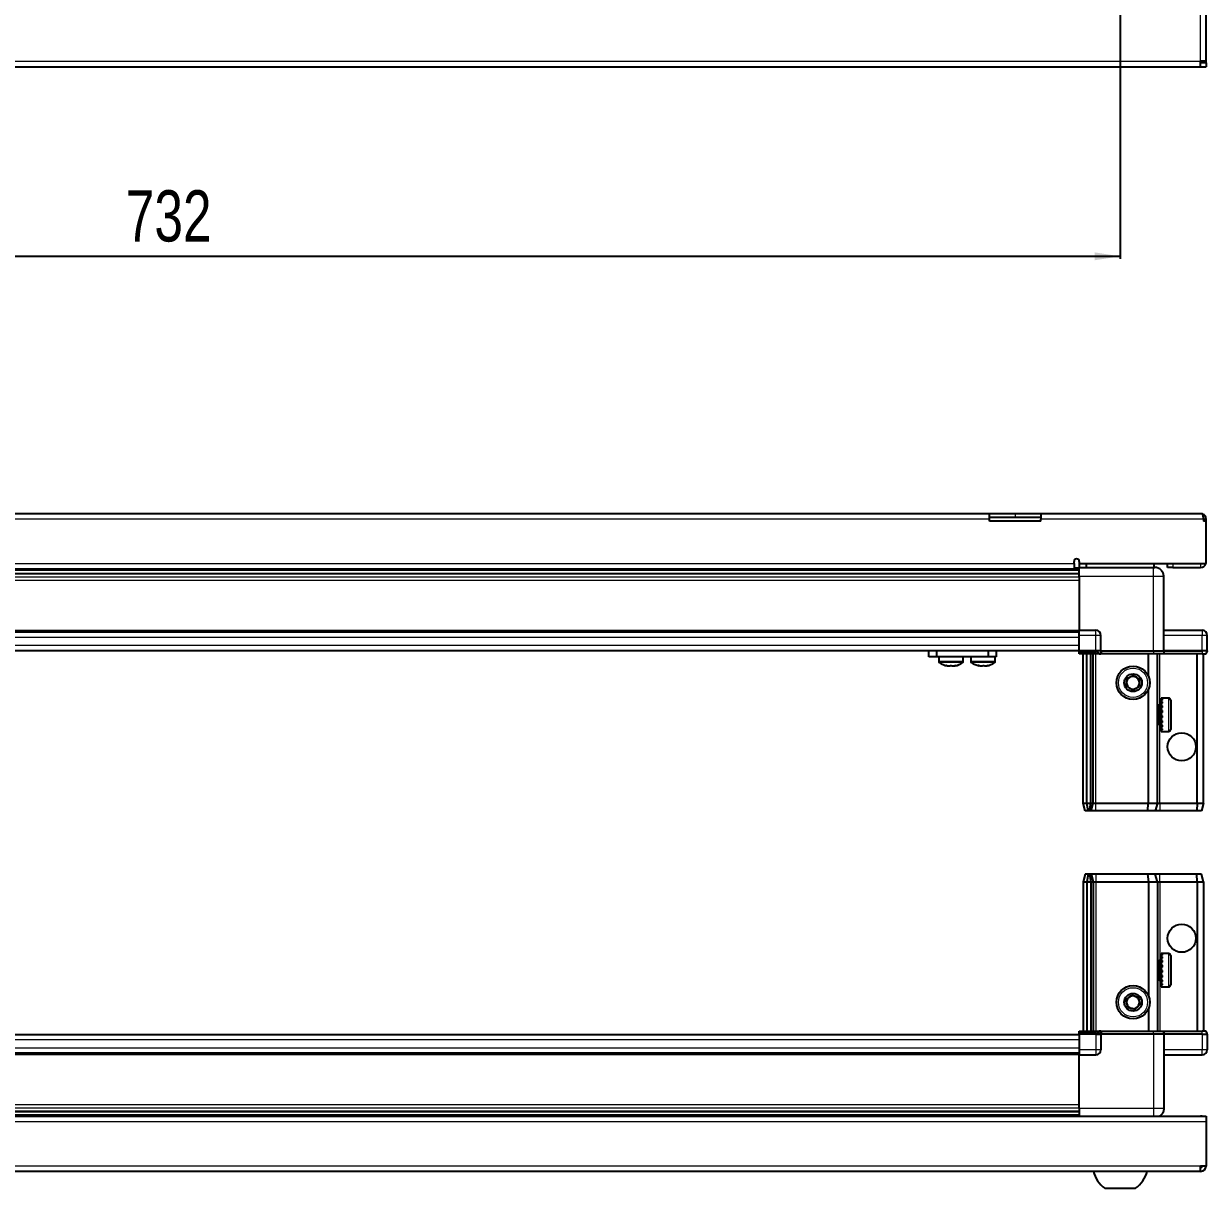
# Model space of a CAD drawing. Header units: millimetres. Extents: x 834 to 3118, y 640 to 2036.
# Drawn here: x 1295.8 to 1757.8, y 639.5 to 1094 of the extents above; entities that cross this region are included whole.
import ezdxf

# ---------------------------------------------------------------- set-up
doc = ezdxf.new("R2010")
doc.units = ezdxf.units.MM
doc.layers.add('FORMAT', color=7, linetype='Continuous')
doc.styles.add('SLDTEXTSTYLE0', font='TXT', dxfattribs={"width": 0.75})
doc.dimstyles.new('SLDDIMSTYLE0', dxfattribs={"dimtxt": 20, "dimasz": 10, "dimexe": 0, "dimexo": 0.0625, "dimgap": 5, "dimtad": 2, "dimdec": 1, "dimrnd": 1e-09, "dimzin": 12, "dimdsep": 46, "dimtxsty": 'SLDTEXTSTYLE0', "dimsah": 1, "dimcen": 0.09, "dimadec": 0, "dimazin": 3, "dimtfac": 1, "dimtofl": 0, "dimtmove": 0, "dimatfit": 3, "dimfxl": 0, "dimfrac": 2, "dimtolj": 1, "dimtzin": 12, "dimarcsym": 0})

# ---------------------------------------------------------------- blocks, each defined once
blk = doc.blocks.new('_D_2')
at = {"layer": 'FORMAT'}
for p, q in [((991.82, 1117.75), (991.82, 1002.26)), ((1723.82, 1117.75), (1723.82, 1002.26)), ((991.82, 1003.26), (1723.82, 1003.26))]:
    blk.add_line(p, q, dxfattribs=at)
for points in [[(991.82, 1003.26), (1001.82, 1001.72), (1001.82, 1004.8)], [(1723.82, 1003.26), (1713.82, 1004.8), (1713.82, 1001.72)]]:
    blk.add_solid(points, dxfattribs=at)
at = {"layer": 'FORMAT', "insert": (1335.66, 1029.04), "char_height": 20, "attachment_point": 1, "style": 'SLDTEXTSTYLE0'}
blk.add_mtext('732', dxfattribs=at)

msp = doc.modelspace()

# ---------------------------------------------------------------- linework, layer by layer
at = {"color": 8, "linetype": 'Continuous', "lineweight": 18}
for p, q in [((1755.22, 1079.36), (1755.22, 1874.16)), ((960.42, 1079.36), (1755.22, 1079.36)), ((1682.82, 902.84), (1682.82, 901.34)), ((1672.82, 900.74), (1042.82, 900.74)), ((1756.32, 900.74), (1692.82, 900.74)), ((1009.82, 883.44), (1705.82, 883.44)), ((1744.32, 883.34), (1744.32, 881.84)), ((1755.22, 883.34), (1755.22, 881.84)), ((1707.82, 880.6), (1007.82, 880.6)), ((1007.82, 878.15), (1707.82, 878.15)), ((1705.82, 881.84), (1707.82, 881.84)), ((1736.82, 878.34), (1707.82, 878.34)), ((1736.82, 849.34), (1736.82, 878.34)), ((1707.82, 876.74), (1007.82, 876.74)), ((1007.82, 857.34), (1707.82, 857.34)), ((1714.32, 855.34), (1707.82, 855.34)), ((1714.32, 855.34), (1714.32, 857.34)), ((1714.32, 849.34), (1714.32, 855.34)), ((1716.32, 855.34), (1714.32, 855.34)), ((1755.82, 855.34), (1740.82, 855.34)), ((1755.82, 857.34), (1755.82, 855.34)), ((1755.82, 849.34), (1755.82, 855.34)), ((1757.82, 855.34), (1755.82, 855.34)), ((1007.82, 854.69), (1707.82, 854.69)), ((1007.82, 851.49), (1707.82, 851.49)), ((1707.82, 849.34), (1707.82, 849)), ((1714.32, 849.34), (1714.32, 849)), ((1714.32, 789.84), (1714.32, 848.14)), ((1716.52, 849.34), (1716.52, 848.14)), ((1736.82, 849.34), (1736.82, 848.14)), ((1739.32, 828.34), (1739.32, 848.14)), ((1741.02, 849.34), (1741.02, 848.14)), ((1755.82, 849.34), (1755.82, 848.14)), ((1655.23, 845.08), (1653.02, 845.08)), ((1655.34, 844.71), (1653.22, 844.71)), ((1662.52, 845.08), (1655.23, 845.08)), ((1662.33, 844.71), (1655.34, 844.71)), ((1662.38, 844.71), (1662.33, 844.71)), ((1662.57, 845.08), (1662.52, 845.08)), ((1673.03, 845.08), (1665.52, 845.08)), ((1672.92, 844.71), (1665.72, 844.71)), ((1674.83, 844.71), (1672.92, 844.71)), ((1675.02, 845.08), (1673.03, 845.08)), ((1742.72, 830.84), (1742.72, 829.14)), ((1742.72, 829.14), (1742.72, 817.84)), ((1739.32, 789.84), (1739.32, 820.34)), ((1714.32, 786.84), (1714.32, 789.84)), ((1739.32, 789.84), (1739.32, 786.84)), ((1714.32, 762.14), (1714.32, 759.14)), ((1714.32, 759.14), (1714.32, 700.84)), ((1739.32, 759.14), (1739.32, 762.14)), ((1739.32, 759.14), (1739.32, 728.64)), ((1742.72, 731.14), (1742.72, 718.14)), ((1739.32, 720.64), (1739.32, 700.84)), ((1714.32, 699.64), (1714.32, 699.97)), ((1714.32, 699.64), (1714.32, 693.64)), ((1716.52, 700.84), (1716.52, 699.64)), ((1736.82, 699.64), (1736.82, 700.84)), ((1736.82, 699.64), (1736.82, 670.64)), ((1741.02, 700.84), (1741.02, 699.64)), ((1755.82, 699.64), (1755.82, 700.84)), ((1755.82, 699.64), (1755.82, 693.64)), ((1707.82, 697.49), (1007.82, 697.49)), ((1707.82, 694.29), (1007.82, 694.29)), ((1714.32, 693.64), (1707.82, 693.64)), ((1714.32, 693.64), (1714.32, 691.64)), ((1716.32, 693.64), (1714.32, 693.64)), ((1755.82, 693.64), (1740.82, 693.64)), ((1757.82, 693.64), (1755.82, 693.64)), ((1755.82, 691.64), (1755.82, 693.64)), ((1707.82, 691.64), (1007.82, 691.64)), ((1007.82, 672.23), (1707.82, 672.23)), ((1707.82, 670.82), (1007.82, 670.82)), ((1736.82, 670.64), (1707.82, 670.64)), ((1757.32, 665.54), (958.32, 665.54)), ((1007.82, 668.37), (1707.82, 668.37)), ((1755.22, 667.64), (1755.22, 667.74)), ((1755.22, 648.24), (960.42, 648.24))]:
    msp.add_line(p, q, dxfattribs=at)
at = {"color": 7, "linetype": 'Continuous', "lineweight": 25}
for p, q in [((1757.32, 1079.36), (1757.32, 1874.16)), ((960.42, 1077.26), (1755.22, 1077.26)), ((1755.22, 1077.26), (1755.22, 1079.36)), ((1757.32, 1079.36), (1755.22, 1079.36)), ((1757.32, 1078.76), (1755.22, 1078.76)), ((1755.22, 1077.26), (1757.32, 1077.26)), ((1757.32, 1078.76), (1757.32, 1079.36)), ((1757.32, 1078.76), (1757.32, 1077.26)), ((1042.82, 902.84), (1672.82, 902.84)), ((1672.82, 900.74), (1672.82, 902.84)), ((1672.82, 902.84), (1682.82, 902.84)), ((1682.82, 901.34), (1672.82, 901.34)), ((1682.82, 902.84), (1692.82, 902.84)), ((1692.82, 901.34), (1682.82, 901.34)), ((1692.82, 902.84), (1755.72, 902.84)), ((1692.82, 902.84), (1692.82, 900.74)), ((1672.82, 899.84), (1672.82, 900.74)), ((1692.82, 899.84), (1672.82, 899.84)), ((1692.82, 899.84), (1692.82, 900.74)), ((1756.32, 900.74), (1756.32, 899.84)), ((1756.32, 900.74), (1757.32, 900.74)), ((1757.32, 899.84), (1756.32, 899.84)), ((1757.32, 899.84), (1757.32, 900.74)), ((1757.32, 883.34), (1757.32, 899.84)), ((1705.82, 883.44), (1705.82, 884.19)), ((1705.82, 883.44), (1705.82, 881.34)), ((1707.82, 884.19), (1707.82, 883.34)), ((1707.82, 883.34), (1757.32, 883.34)), ((1707.82, 883.34), (1707.82, 881.84)), ((1710.57, 883.34), (1710.57, 881.84)), ((1737.07, 881.84), (1737.07, 883.34)), ((1742.32, 881.84), (1742.32, 883.34)), ((1707.82, 879.39), (1007.82, 879.39)), ((1707.82, 879.36), (1007.82, 879.36)), ((1009.82, 881.34), (1705.82, 881.34)), ((1033.95, 881.19), (1681.7, 881.19)), ((1676.32, 881.34), (1676.32, 881.19)), ((1676.44, 881.34), (1676.44, 881.19)), ((1676.62, 881.34), (1676.62, 881.19)), ((1677.13, 881.34), (1677.13, 881.19)), ((1677.52, 881.34), (1677.52, 881.19)), ((1678.37, 881.34), (1678.37, 881.19)), ((1678.94, 881.34), (1678.94, 881.19)), ((1680.05, 881.34), (1680.05, 881.19)), ((1680.74, 881.34), (1680.74, 881.19)), ((1681.7, 881.19), (1682.01, 881.19)), ((1682.01, 881.34), (1682.01, 881.19)), ((1682.01, 881.19), (1682.74, 881.19)), ((1682.01, 881.19), (1682.01, 881.19)), ((1682.27, 881.34), (1682.27, 881.19)), ((1682.74, 881.34), (1682.74, 881.19)), ((1682.74, 881.19), (1684.04, 881.19)), ((1683.95, 881.19), (1707.82, 881.19)), ((1684.04, 881.34), (1684.04, 881.19)), ((1684.13, 881.34), (1684.13, 881.19)), ((1684.75, 881.34), (1684.75, 881.19)), ((1685.95, 881.34), (1685.95, 881.19)), ((1686.58, 881.34), (1686.58, 881.19)), ((1687.56, 881.34), (1687.56, 881.19)), ((1688.03, 881.34), (1688.03, 881.19)), ((1688.7, 881.34), (1688.7, 881.19)), ((1688.98, 881.34), (1688.98, 881.19)), ((1689.27, 881.34), (1689.27, 881.19)), ((1689.32, 881.19), (1689.32, 881.34)), ((1689.32, 881.34), (1689.32, 881.19)), ((1707.82, 881.84), (1736.82, 881.84)), ((1707.82, 878.34), (1707.82, 857.34)), ((1740.82, 849.34), (1740.82, 878.34)), ((1744.32, 881.84), (1742.32, 881.84)), ((1744.32, 881.84), (1755.22, 881.84)), ((1007.82, 856.69), (1707.82, 856.69)), ((1707.82, 857.34), (1714.32, 857.34)), ((1707.82, 855.34), (1707.82, 857.34)), ((1707.82, 849.34), (1707.82, 855.34)), ((1716.32, 849.34), (1716.32, 855.34)), ((1740.82, 857.34), (1755.82, 857.34)), ((1757.82, 849.34), (1757.82, 855.34)), ((1007.82, 849.49), (1707.82, 849.49)), ((1649.17, 846.99), (1649.17, 849.49)), ((1652.17, 846.99), (1649.17, 846.99)), ((1652.17, 849.49), (1652.17, 846.99)), ((1672.37, 846.99), (1652.17, 846.99)), ((1653.02, 846.99), (1653.02, 845.08)), ((1662.52, 845.08), (1662.52, 846.99)), ((1662.57, 845.08), (1662.57, 846.99)), ((1665.52, 846.99), (1665.52, 845.08)), ((1672.37, 846.99), (1672.37, 849.49)), ((1675.37, 846.99), (1672.37, 846.99)), ((1675.02, 845.08), (1675.02, 846.99)), ((1675.37, 849.49), (1675.37, 846.99)), ((1707.82, 849.34), (1714.32, 849.34)), ((1707.82, 849.34), (1707.82, 849)), ((1707.82, 849.34), (1707.82, 849.34)), ((1714.32, 849.34), (1707.82, 849.34)), ((1707.82, 848.14), (1707.82, 849)), ((1707.82, 849), (1707.82, 849)), ((1707.82, 849), (1714.32, 849)), ((1715.65, 848.14), (1707.82, 848.14)), ((1709.32, 789.84), (1709.32, 848.14)), ((1710.82, 789.84), (1710.82, 848.14)), ((1712.32, 789.84), (1712.32, 848.14)), ((1713.32, 789.84), (1713.32, 848.14)), ((1716.32, 849.34), (1714.32, 849.34)), ((1715.65, 848.14), (1716.32, 848.14)), ((1716.32, 849.34), (1716.32, 848.14)), ((1716.32, 849.34), (1716.52, 849.34)), ((1716.52, 848.14), (1716.32, 848.14)), ((1716.52, 849.34), (1736.82, 849.34)), ((1736.82, 848.14), (1716.52, 848.14)), ((1734.82, 839.34), (1734.82, 848.14)), ((1736.82, 849.34), (1740.82, 849.34)), ((1740.82, 848.14), (1736.82, 848.14)), ((1738.32, 789.84), (1738.32, 848.14)), ((1740.82, 849.34), (1740.82, 848.14)), ((1740.82, 849.34), (1741.02, 849.34)), ((1741.02, 848.14), (1740.82, 848.14)), ((1741.02, 849.34), (1755.82, 849.34)), ((1755.82, 849.34), (1741.02, 849.34)), ((1755.82, 848.14), (1741.02, 848.14)), ((1753.82, 789.84), (1753.82, 848.14)), ((1757.82, 849.34), (1755.82, 849.34)), ((1755.82, 848.14), (1757.32, 848.14)), ((1756.32, 789.84), (1756.32, 848.14)), ((1757.32, 848.14), (1757.82, 849)), ((1757.82, 849.34), (1757.82, 849)), ((1734.82, 789.84), (1734.82, 834.34)), ((1738.36, 828.34), (1738.32, 828.34)), ((1738.84, 827.65), (1738.36, 828.34)), ((1738.36, 828.34), (1738.36, 827.29)), ((1738.36, 827.29), (1738.36, 820.34)), ((1739.32, 828.34), (1738.84, 827.65)), ((1738.84, 827.65), (1738.84, 826.78)), ((1739.32, 828.34), (1739.32, 827.29)), ((1739.32, 827.29), (1739.32, 820.34)), ((1739.82, 828.74), (1739.72, 828.74)), ((1739.72, 828.74), (1739.72, 819.94)), ((1742.72, 830.84), (1739.82, 830.84)), ((1739.82, 830.84), (1739.82, 830.83)), ((1740.32, 830.83), (1739.82, 830.83)), ((1739.82, 830.83), (1739.82, 830.75)), ((1739.82, 830.75), (1739.82, 830.4)), ((1740.32, 830.75), (1739.82, 830.75)), ((1740.32, 830.4), (1739.82, 830.4)), ((1739.82, 830.4), (1739.82, 830.1)), ((1739.82, 830.1), (1739.82, 829.38)), ((1740.32, 830.1), (1739.82, 830.1)), ((1740.32, 829.38), (1739.82, 829.38)), ((1739.82, 829.38), (1739.82, 828.89)), ((1739.82, 828.89), (1739.82, 827.87)), ((1740.32, 828.89), (1739.82, 828.89)), ((1740.32, 827.87), (1739.82, 827.87)), ((1739.82, 827.87), (1739.82, 827.23)), ((1739.82, 827.23), (1739.82, 826.01)), ((1740.32, 827.23), (1739.82, 827.23)), ((1740.32, 830.75), (1740.32, 830.83)), ((1740.32, 830.1), (1740.32, 830.4)), ((1740.32, 828.89), (1740.32, 829.38)), ((1740.32, 827.23), (1740.32, 827.87)), ((1743.52, 830.04), (1743.52, 828.55)), ((1743.52, 828.55), (1743.52, 818.64)), ((1738.84, 826.78), (1738.84, 821.03)), ((1740.32, 826.01), (1739.82, 826.01)), ((1739.82, 826.01), (1739.82, 825.47)), ((1740.32, 825.47), (1739.82, 825.47)), ((1739.82, 825.29), (1739.82, 823.99)), ((1740.32, 825.29), (1739.82, 825.29)), ((1740.32, 823.99), (1739.82, 823.99)), ((1740.32, 823.6), (1739.82, 823.6)), ((1739.82, 823.6), (1739.82, 823.25)), ((1740.32, 823.25), (1739.82, 823.25)), ((1739.82, 823.25), (1739.82, 822)), ((1740.32, 825.29), (1740.32, 826.01)), ((1740.32, 823.25), (1740.32, 823.99)), ((1738.32, 820.34), (1738.36, 820.34)), ((1738.36, 820.34), (1738.84, 821.03)), ((1738.84, 821.03), (1739.32, 820.34)), ((1739.72, 819.94), (1739.82, 819.94)), ((1740.32, 822), (1739.82, 822)), ((1739.82, 822), (1739.82, 821.33)), ((1739.82, 821.33), (1739.82, 820.24)), ((1740.32, 821.33), (1739.82, 821.33)), ((1740.32, 820.24), (1739.82, 820.24)), ((1739.82, 820.24), (1739.82, 819.69)), ((1739.82, 819.69), (1739.82, 818.88)), ((1740.32, 819.69), (1739.82, 819.69)), ((1740.32, 818.88), (1739.82, 818.88)), ((1739.82, 818.88), (1739.82, 818.51)), ((1739.82, 818.51), (1739.82, 818.06)), ((1740.32, 818.51), (1739.82, 818.51)), ((1740.32, 818.06), (1739.82, 818.06)), ((1739.82, 818.06), (1739.82, 817.91)), ((1739.82, 817.91), (1739.82, 817.84)), ((1740.32, 817.91), (1739.82, 817.91)), ((1739.82, 817.84), (1742.72, 817.84)), ((1740.32, 821.33), (1740.32, 822)), ((1740.32, 819.69), (1740.32, 820.24)), ((1740.32, 818.51), (1740.32, 818.88)), ((1740.32, 817.91), (1740.32, 818.06)), ((1710.13, 786.84), (1709.32, 789.84)), ((1709.32, 789.84), (1710.82, 789.84)), ((1711.28, 786.84), (1710.13, 786.84)), ((1711.28, 786.84), (1710.82, 789.84)), ((1710.82, 789.84), (1712.32, 789.84)), ((1711.78, 786.84), (1711.28, 786.84)), ((1711.78, 786.84), (1712.32, 789.84)), ((1712.52, 786.84), (1711.78, 786.84)), ((1712.32, 789.84), (1713.32, 789.84)), ((1712.52, 786.84), (1713.32, 789.84)), ((1714.32, 786.84), (1712.52, 786.84)), ((1713.32, 789.84), (1714.32, 789.84)), ((1714.32, 789.84), (1734.82, 789.84)), ((1734.49, 786.84), (1714.32, 786.84)), ((1734.49, 786.84), (1734.82, 789.84)), ((1737.52, 786.84), (1734.49, 786.84)), ((1734.82, 789.84), (1738.32, 789.84)), ((1738.32, 789.84), (1737.52, 786.84)), ((1739.32, 786.84), (1737.52, 786.84)), ((1738.32, 789.84), (1739.32, 789.84)), ((1739.32, 789.84), (1753.82, 789.84)), ((1753.67, 786.84), (1739.32, 786.84)), ((1753.82, 789.84), (1753.67, 786.84)), ((1755.52, 786.84), (1753.67, 786.84)), ((1753.82, 789.84), (1756.32, 789.84)), ((1756.32, 789.84), (1755.52, 786.84)), ((1710.13, 762.14), (1709.32, 759.14)), ((1709.32, 759.14), (1710.82, 759.14)), ((1709.32, 759.14), (1709.32, 700.84)), ((1711.28, 762.14), (1710.13, 762.14)), ((1711.28, 762.14), (1710.82, 759.14)), ((1710.82, 759.14), (1712.32, 759.14)), ((1710.82, 759.14), (1710.82, 700.84)), ((1711.78, 762.14), (1711.28, 762.14)), ((1711.78, 762.14), (1712.32, 759.14)), ((1712.52, 762.14), (1711.78, 762.14)), ((1712.32, 759.14), (1713.32, 759.14)), ((1712.32, 759.14), (1712.32, 700.84)), ((1712.52, 762.14), (1713.32, 759.14)), ((1714.32, 762.14), (1712.52, 762.14)), ((1713.32, 759.14), (1713.32, 700.84)), ((1713.32, 759.14), (1714.32, 759.14)), ((1734.49, 762.14), (1714.32, 762.14)), ((1714.32, 759.14), (1734.82, 759.14)), ((1734.49, 762.14), (1734.82, 759.14)), ((1737.52, 762.14), (1734.49, 762.14)), ((1734.82, 759.14), (1734.82, 714.64)), ((1734.82, 759.14), (1738.32, 759.14)), ((1738.32, 759.14), (1737.52, 762.14)), ((1739.32, 762.14), (1737.52, 762.14)), ((1738.32, 759.14), (1738.32, 700.84)), ((1738.32, 759.14), (1739.32, 759.14)), ((1753.67, 762.14), (1739.32, 762.14)), ((1739.32, 759.14), (1753.82, 759.14)), ((1753.82, 759.14), (1753.67, 762.14)), ((1755.52, 762.14), (1753.67, 762.14)), ((1753.82, 759.14), (1753.82, 700.84)), ((1753.82, 759.14), (1756.32, 759.14)), ((1756.32, 759.14), (1755.52, 762.14)), ((1756.32, 759.14), (1756.32, 700.84)), ((1742.72, 731.14), (1739.82, 731.14)), ((1740.32, 731.14), (1739.82, 731.14)), ((1739.82, 731.14), (1739.82, 731.09)), ((1739.82, 731.09), (1739.82, 730.8)), ((1740.32, 731.09), (1739.82, 731.09)), ((1740.32, 730.8), (1739.82, 730.8)), ((1739.82, 730.8), (1739.82, 730.53)), ((1740.32, 730.53), (1739.82, 730.53)), ((1739.82, 730.53), (1739.82, 729.87)), ((1740.32, 731.09), (1740.32, 731.14)), ((1740.32, 730.53), (1740.32, 730.8)), ((1743.52, 730.34), (1743.52, 718.94)), ((1738.36, 728.64), (1738.32, 728.64)), ((1738.84, 727.95), (1738.36, 728.64)), ((1738.36, 728.64), (1738.36, 720.64)), ((1739.32, 728.64), (1738.84, 727.95)), ((1738.84, 727.95), (1738.84, 721.33)), ((1739.32, 728.64), (1739.32, 720.64)), ((1739.82, 729.04), (1739.72, 729.04)), ((1739.72, 729.04), (1739.72, 720.24)), ((1740.32, 729.87), (1739.82, 729.87)), ((1739.82, 729.87), (1739.82, 729.39)), ((1739.82, 729.39), (1739.82, 728.42)), ((1740.32, 729.39), (1739.82, 729.39)), ((1740.32, 728.42), (1739.82, 728.42)), ((1739.82, 728.42), (1739.82, 727.79)), ((1739.82, 727.79), (1739.82, 726.6)), ((1740.32, 727.79), (1739.82, 727.79)), ((1740.32, 726.6), (1739.82, 726.6)), ((1739.82, 726.6), (1739.82, 725.96)), ((1740.32, 725.96), (1739.82, 725.96)), ((1739.82, 725.88), (1739.82, 724.59)), ((1740.32, 725.88), (1739.82, 725.88)), ((1740.32, 729.39), (1740.32, 729.87)), ((1740.32, 727.79), (1740.32, 728.42)), ((1740.32, 725.88), (1740.32, 726.6)), ((1738.36, 720.64), (1738.84, 721.33)), ((1738.84, 721.33), (1739.32, 720.64)), ((1740.32, 724.59), (1739.82, 724.59)), ((1740.32, 724.1), (1739.82, 724.1)), ((1739.82, 724.1), (1739.82, 723.85)), ((1739.82, 723.85), (1739.82, 722.58)), ((1740.32, 723.85), (1739.82, 723.85)), ((1740.32, 722.58), (1739.82, 722.58)), ((1739.82, 722.58), (1739.82, 721.89)), ((1739.82, 721.89), (1739.82, 720.78)), ((1740.32, 721.89), (1739.82, 721.89)), ((1740.32, 723.85), (1740.32, 724.59)), ((1740.32, 721.89), (1740.32, 722.58)), ((1738.32, 720.64), (1738.36, 720.64)), ((1739.72, 720.24), (1739.82, 720.24)), ((1740.32, 720.78), (1739.82, 720.78)), ((1739.82, 720.78), (1739.82, 720.21)), ((1739.82, 720.21), (1739.82, 719.35)), ((1740.32, 720.21), (1739.82, 720.21)), ((1740.32, 719.35), (1739.82, 719.35)), ((1739.82, 719.35), (1739.82, 718.95)), ((1739.82, 718.95), (1739.82, 718.44)), ((1740.32, 718.95), (1739.82, 718.95)), ((1740.32, 718.44), (1739.82, 718.44)), ((1739.82, 718.44), (1739.82, 718.26)), ((1739.82, 718.26), (1739.82, 718.14)), ((1740.32, 718.26), (1739.82, 718.26)), ((1739.82, 718.14), (1742.72, 718.14)), ((1740.32, 720.21), (1740.32, 720.78)), ((1740.32, 718.95), (1740.32, 719.35)), ((1740.32, 718.26), (1740.32, 718.44)), ((1734.82, 709.64), (1734.82, 700.84)), ((1707.82, 699.49), (1007.82, 699.49)), ((1707.82, 699.97), (1707.82, 700.84)), ((1707.82, 700.84), (1715.65, 700.84)), ((1714.32, 699.97), (1707.82, 699.97)), ((1707.82, 699.64), (1707.82, 699.97)), ((1714.32, 699.64), (1707.82, 699.64)), ((1707.82, 699.64), (1707.82, 693.64)), ((1714.32, 699.64), (1716.32, 699.64)), ((1716.32, 699.64), (1714.32, 699.64)), ((1716.32, 700.84), (1715.65, 700.84)), ((1716.32, 699.64), (1716.32, 700.84)), ((1716.32, 700.84), (1716.52, 700.84)), ((1716.52, 699.64), (1716.32, 699.64)), ((1716.32, 699.64), (1716.32, 693.64)), ((1716.52, 700.84), (1736.82, 700.84)), ((1736.82, 699.64), (1716.52, 699.64)), ((1736.82, 700.84), (1740.82, 700.84)), ((1740.82, 699.64), (1736.82, 699.64)), ((1740.82, 699.64), (1740.82, 700.84)), ((1740.82, 700.84), (1741.02, 700.84)), ((1741.02, 699.64), (1740.82, 699.64)), ((1740.82, 699.64), (1740.82, 670.64)), ((1741.02, 700.84), (1755.82, 700.84)), ((1755.82, 699.64), (1741.02, 699.64)), ((1757.32, 700.84), (1755.82, 700.84)), ((1755.82, 699.64), (1757.82, 699.64)), ((1757.82, 699.97), (1757.32, 700.84)), ((1757.82, 699.97), (1757.32, 700.84)), ((1757.82, 699.64), (1757.82, 699.97)), ((1757.82, 699.64), (1757.82, 699.97)), ((1757.82, 699.64), (1757.82, 699.64)), ((1757.82, 699.64), (1757.82, 693.64)), ((1707.82, 693.64), (1707.82, 691.64)), ((1707.82, 692.29), (1007.82, 692.29)), ((1707.82, 691.64), (1714.32, 691.64)), ((1707.82, 670.64), (1707.82, 691.64)), ((1740.82, 691.64), (1755.82, 691.64)), ((958.32, 667.64), (1757.32, 667.64)), ((1007.82, 669.61), (1707.82, 669.61)), ((1007.82, 669.58), (1707.82, 669.58)), ((1681.7, 667.79), (1033.95, 667.79)), ((1676.33, 667.64), (1676.33, 667.79)), ((1676.5, 667.64), (1676.5, 667.79)), ((1676.71, 667.64), (1676.71, 667.79)), ((1677.27, 667.64), (1677.27, 667.79)), ((1677.69, 667.64), (1677.69, 667.79)), ((1678.58, 667.64), (1678.58, 667.79)), ((1679.17, 667.64), (1679.17, 667.79)), ((1680.31, 667.64), (1680.31, 667.79)), ((1681.01, 667.64), (1681.01, 667.79)), ((1682.29, 667.79), (1681.7, 667.79)), ((1683.02, 667.79), (1682.29, 667.79)), ((1682.29, 667.64), (1682.29, 667.79)), ((1682.29, 667.79), (1682.29, 667.79)), ((1682.46, 667.64), (1682.46, 667.79)), ((1682.96, 667.64), (1682.96, 667.79)), ((1683.03, 667.79), (1683.02, 667.79)), ((1683.03, 667.64), (1683.03, 667.79)), ((1683.95, 667.79), (1683.03, 667.79)), ((1707.82, 667.79), (1683.95, 667.79)), ((1684.32, 667.64), (1684.32, 667.79)), ((1685.02, 667.64), (1685.02, 667.79)), ((1686.2, 667.64), (1686.2, 667.79)), ((1686.81, 667.64), (1686.81, 667.79)), ((1687.75, 667.64), (1687.75, 667.79)), ((1688.2, 667.64), (1688.2, 667.79)), ((1688.82, 667.64), (1688.82, 667.79)), ((1689.07, 667.64), (1689.07, 667.79)), ((1689.3, 667.64), (1689.3, 667.79)), ((1689.32, 667.64), (1689.32, 667.79)), ((1742.32, 667.74), (1742.32, 667.64)), ((1742.32, 667.74), (1755.22, 667.74)), ((1757.32, 667.64), (1757.32, 665.54)), ((1757.32, 665.54), (1757.32, 648.24)), ((1757.32, 648.24), (1755.22, 648.24)), ((1755.22, 646.14), (1755.22, 648.24)), ((1755.22, 646.14), (960.42, 646.14)), ((1717.82, 639.54), (1729.82, 639.54))]:
    msp.add_line(p, q, dxfattribs=at)
at = {"color": 7, "linetype": 'Continuous', "lineweight": 25, "flags": 128}
msp.add_lwpolyline([(1755.86, 667.64), (1755.63, 667.7), (1755.22, 667.74)], dxfattribs=at)
at = {"color": 7, "linetype": 'Continuous', "lineweight": 25}
for centre, radius in [((1728.82, 836.84), 6.5), ((1728.82, 836.84), 3.46), ((1747.82, 811.84), 5.5), ((1747.82, 737.14), 5.5), ((1728.82, 712.14), 6.5), ((1728.82, 712.14), 3.46)]:
    msp.add_circle(centre, radius, dxfattribs=at)
at = {"color": 8, "linetype": 'Continuous', "lineweight": 18}
for centre in [(1728.82, 836.84), (1728.82, 712.14)]:
    msp.add_circle(centre, 5.7, dxfattribs=at)
at = {"color": 7, "linetype": 'Continuous', "lineweight": 25}
for centre, radius, start, end in [((1706.82, 884.19), 1, 0, 180), ((1755.22, 883.94), 2.1, 270, 343.3985), ((1714.32, 855.34), 2, 0, 90), ((1755.82, 855.34), 2, 0, 90), ((1653.47, 845.08), 0.45, 180, 235.2821), ((1657.77, 851.29), 8, 235.2821, 259.054), ((1657.77, 851.29), 8, 280.846, 304.7179), ((1657.82, 851.29), 8, 280.9211, 304.7179), ((1662.07, 845.08), 0.45, 304.7179, 0), ((1662.12, 845.08), 0.45, 304.7179, 0), ((1665.97, 845.08), 0.45, 180, 235.2821), ((1670.27, 851.29), 8, 235.2821, 258.923), ((1670.27, 851.29), 8, 280.9392, 304.7179), ((1674.57, 845.08), 0.45, 304.7179, 0), ((1728.82, 836.84), 2.5, 178.295, 238.295), ((1728.82, 836.84), 2.5, 118.295, 178.295), ((1728.82, 836.84), 2.5, 58.295, 118.295), ((1728.82, 836.84), 2.5, 298.295, 358.295), ((1728.82, 836.84), 2.5, 358.295, 58.295), ((1728.82, 836.84), 2.5, 238.295, 298.295), ((1739.32, 828.74), 0.4, 270, 0), ((1742.72, 830.04), 0.8, 360, 90), ((1739.32, 819.94), 0.4, 360, 90), ((1742.72, 818.64), 0.8, 270, 0), ((1742.72, 730.34), 0.8, 360, 90), ((1739.32, 729.04), 0.4, 270, 0), ((1739.32, 720.24), 0.4, 360, 90), ((1742.72, 718.94), 0.8, 270, 0), ((1728.82, 712.14), 2.5, 134.6767, 194.6767), ((1728.82, 712.14), 2.5, 74.6767, 134.6767), ((1728.82, 712.14), 2.5, 14.6767, 74.6767), ((1728.82, 712.14), 2.5, 314.6767, 14.6767), ((1728.82, 712.14), 2.5, 194.6767, 254.6767), ((1728.82, 712.14), 2.5, 254.6767, 314.6767), ((1714.32, 693.64), 2, 270, 0), ((1755.82, 693.64), 2, 270, 0), ((1755.22, 648.24), 2.1, 270, 0), ((1755.22, 648.24), 0.6, 270, 0), ((1724.85, 649.16), 11.91, 194.7004, 233.8734), ((1722.8, 649.16), 11.91, 306.1266, 345.2996)]:
    msp.add_arc(centre, radius, start, end, dxfattribs=at)
for centre, start_param, end_param in [((1714.32, 845.54), 5.560451, 6.283185), ((1714.32, 703.43), 3.141593, 3.864327)]:
    msp.add_ellipse(centre, major_axis=(0, 3.46), ratio=0.57735, start_param=start_param, end_param=end_param, dxfattribs=at)
for points, knots in [([(1757.32, 900.74), (1757.3, 900.99), (1757.25, 901.48), (1756.85, 902.12), (1756.3, 902.6), (1755.83, 902.74), (1755.6, 902.8)], [0, 0, 0, 0, 0.260161, 0.506776, 0.753388, 1, 1, 1, 1]), ([(1755.72, 902.84), (1755.77, 902.81), (1755.86, 902.76), (1755.99, 902.36), (1756.12, 901.81), (1756.24, 901.23), (1756.3, 900.86), (1756.32, 900.74)], [0, 0, 0, 0, 0.2302553, 0.4485219, 0.6667858, 0.8850496, 1, 1, 1, 1]), ([(1707.82, 878.34), (1707.82, 878.73), (1707.82, 879.52), (1707.82, 880.57), (1707.82, 881.36), (1707.82, 881.78), (1707.82, 881.82), (1707.82, 881.84)], [0, 0, 0, 0, 0.214694, 0.429388, 0.644082, 0.858775, 1, 1, 1, 1]), ([(1736.82, 881.84), (1736.89, 881.84), (1737.02, 881.84), (1737.19, 881.84), (1737.3, 881.84), (1737.32, 881.84), (1737.32, 881.84)], [0, 0, 0, 0, 0.249394, 0.500333, 0.750167, 1, 1, 1, 1]), ([(1740.82, 878.34), (1740.78, 878.78), (1740.71, 879.45), (1740.27, 880.27), (1739.82, 880.83), (1739.26, 881.28), (1738.44, 881.72), (1737.76, 881.79), (1737.32, 881.84)], [0, 0, 0, 0, 0.2394568, 0.3683607, 0.5, 0.6316393, 0.7605432, 1, 1, 1, 1]), ([(1656.26, 843.43), (1656.25, 843.43), (1656.21, 843.44), (1656.01, 843.5), (1655.84, 843.57), (1655.79, 843.6), (1655.77, 843.61), (1655.78, 843.61), (1655.79, 843.61), (1655.8, 843.61), (1655.85, 843.6), (1656.08, 843.55), (1656.41, 843.48), (1656.79, 843.43), (1657.07, 843.42), (1657.33, 843.46), (1657.47, 843.53), (1657.59, 843.59), (1657.64, 843.61), (1657.67, 843.61), (1657.69, 843.61), (1657.71, 843.61), (1657.76, 843.6), (1657.88, 843.55), (1658.03, 843.48), (1658.29, 843.43), (1658.64, 843.43), (1659.01, 843.47), (1659.35, 843.54), (1659.57, 843.59), (1659.65, 843.61), (1659.67, 843.61), (1659.68, 843.61), (1659.69, 843.6), (1659.67, 843.59), (1659.51, 843.51), (1659.27, 843.43), (1659.28, 843.43), (1659.28, 843.43)], [0, 0, 0, 0, 0.024519, 0.105974, 0.133842, 0.147819, 0.153553, 0.156403, 0.15928, 0.16178, 0.166477, 0.181648, 0.254111, 0.300998, 0.335579, 0.379192, 0.462021, 0.482676, 0.486455, 0.490271, 0.492817, 0.495357, 0.499784, 0.513427, 0.576955, 0.640973, 0.679017, 0.731371, 0.789083, 0.818039, 0.821666, 0.824546, 0.82745, 0.830805, 0.837158, 0.863854, 0.969866, 1, 1, 1, 1]), ([(1668.74, 843.44), (1668.76, 843.43), (1668.8, 843.42), (1668.75, 843.45), (1668.63, 843.49), (1668.52, 843.54), (1668.47, 843.57), (1668.44, 843.59), (1668.43, 843.6), (1668.43, 843.61), (1668.43, 843.61), (1668.44, 843.61), (1668.44, 843.61)], [0, 0, 0, 0, 0.117513, 0.319182, 0.655587, 0.780657, 0.858887, 0.909792, 0.960055, 0.979586, 0.994792, 1, 1, 1, 1]), ([(1668.44, 843.61), (1668.45, 843.61), (1668.46, 843.61), (1668.5, 843.6), (1668.66, 843.57), (1668.94, 843.5), (1669.3, 843.45), (1669.63, 843.42), (1669.96, 843.44), (1670.16, 843.5), (1670.33, 843.57), (1670.4, 843.6), (1670.45, 843.61), (1670.47, 843.61), (1670.5, 843.61), (1670.52, 843.61), (1670.56, 843.6), (1670.67, 843.55), (1670.78, 843.48), (1670.98, 843.43), (1671.22, 843.42), (1671.61, 843.46), (1671.97, 843.53), (1672.23, 843.59), (1672.29, 843.61), (1672.31, 843.61), (1672.32, 843.61), (1672.33, 843.61), (1672.32, 843.6), (1672.22, 843.55), (1672, 843.48), (1671.78, 843.43), (1671.78, 843.43), (1671.78, 843.43)], [0, 0, 0, 0, 0.003351, 0.008063, 0.021119, 0.079476, 0.149012, 0.192992, 0.237333, 0.333888, 0.366922, 0.38349, 0.390287, 0.393665, 0.397075, 0.40004, 0.405607, 0.423591, 0.509487, 0.565066, 0.606058, 0.657756, 0.755941, 0.780424, 0.784904, 0.789427, 0.792445, 0.795456, 0.800704, 0.816876, 0.89218, 0.968066, 1, 1, 1, 1]), ([(1726.28, 835.47), (1726.3, 835.98), (1726.33, 836.95), (1726.36, 837.91), (1726.37, 838.35)], [0, 0, 0, 0, 0.534686, 1, 1, 1, 1]), ([(1726.37, 838.35), (1726.82, 838.6), (1727.67, 839.05), (1728.52, 839.51), (1728.91, 839.72)], [0, 0, 0, 0, 0.5346859, 1, 1, 1, 1]), ([(1728.91, 839.72), (1729.02, 839.66), (1729.53, 839.34), (1730.37, 838.82), (1731.07, 838.39), (1731.37, 838.2)], [0, 0, 0, 0, 0.133125, 0.637099, 1, 1, 1, 1]), ([(1731.37, 838.2), (1731.35, 837.69), (1731.32, 836.72), (1731.29, 835.77), (1731.28, 835.32)], [0, 0, 0, 0, 0.534686, 1, 1, 1, 1]), ([(1728.74, 833.95), (1728.45, 834.13), (1727.75, 834.56), (1726.9, 835.09), (1726.39, 835.4), (1726.28, 835.47)], [0, 0, 0, 0, 0.362901, 0.866875, 1, 1, 1, 1]), ([(1731.28, 835.32), (1730.83, 835.07), (1729.98, 834.62), (1729.13, 834.16), (1728.74, 833.95)], [0, 0, 0, 0, 0.534686, 1, 1, 1, 1]), ([(1726.04, 712.9), (1726.41, 713.26), (1727.09, 713.94), (1727.78, 714.61), (1728.09, 714.93)], [0, 0, 0, 0, 0.534686, 1, 1, 1, 1]), ([(1726.77, 710.11), (1726.68, 710.44), (1726.48, 711.24), (1726.22, 712.2), (1726.07, 712.78), (1726.04, 712.9)], [0, 0, 0, 0, 0.362901, 0.866875, 1, 1, 1, 1]), ([(1728.09, 714.93), (1728.59, 714.79), (1729.52, 714.54), (1730.45, 714.28), (1730.88, 714.17)], [0, 0, 0, 0, 0.534686, 1, 1, 1, 1]), ([(1730.88, 714.17), (1730.91, 714.04), (1731.06, 713.47), (1731.31, 712.5), (1731.52, 711.71), (1731.61, 711.37)], [0, 0, 0, 0, 0.133125, 0.637099, 1, 1, 1, 1]), ([(1729.56, 709.34), (1729.06, 709.48), (1728.13, 709.73), (1727.2, 709.99), (1726.77, 710.11)], [0, 0, 0, 0, 0.534686, 1, 1, 1, 1]), ([(1731.61, 711.37), (1731.24, 711.01), (1730.56, 710.33), (1729.87, 709.66), (1729.56, 709.34)], [0, 0, 0, 0, 0.5346859, 1, 1, 1, 1]), ([(1707.82, 670.64), (1707.82, 670.24), (1707.82, 669.45), (1707.82, 668.43), (1707.82, 667.8), (1707.82, 667.65), (1707.82, 667.64)], [0, 0, 0, 0, 0.32552, 0.65104, 0.97656, 1, 1, 1, 1]), ([(1740.82, 670.64), (1740.78, 670.2), (1740.71, 669.52), (1740.27, 668.7), (1739.81, 668.15), (1739.41, 667.79), (1739.15, 667.66), (1739.1, 667.64)], [0, 0, 0, 0, 0.363018, 0.558438, 0.758004, 0.95757, 1, 1, 1, 1])]:
    msp.add_open_spline(points, degree=3, knots=knots, dxfattribs=at)
at = {"color": 8, "linetype": 'Continuous', "lineweight": 18}
for points, knots in [([(1736.82, 878.34), (1736.82, 878.78), (1736.82, 879.45), (1736.82, 880.27), (1736.82, 880.83), (1736.82, 881.28), (1736.82, 881.72), (1736.82, 881.79), (1736.82, 881.84)], [0, 0, 0, 0, 0.239457, 0.368361, 0.5, 0.631639, 0.760543, 1, 1, 1, 1]), ([(1736.82, 670.64), (1736.82, 670.2), (1736.82, 669.52), (1736.82, 668.7), (1736.82, 668.15), (1736.82, 667.79), (1736.82, 667.66), (1736.82, 667.64)], [0, 0, 0, 0, 0.363018, 0.558438, 0.758004, 0.95757, 1, 1, 1, 1])]:
    msp.add_open_spline(points, degree=3, knots=knots, dxfattribs=at)
for points in [[(1740.82, 878.34), (1740.76, 878.34), (1740.64, 878.34), (1739.72, 878.34), (1738.4, 878.34), (1737.35, 878.34), (1736.82, 878.34)], [(1740.82, 670.64), (1740.76, 670.64), (1740.64, 670.64), (1739.72, 670.64), (1738.4, 670.64), (1737.35, 670.64), (1736.82, 670.64)]]:
    msp.add_open_spline(points, degree=3, dxfattribs=at)

# ---------------------------------------------------------------- dimensions: what is measured, and where the dimension line sits
at = {"layer": 'FORMAT'}
dim = msp.add_linear_dim(base=(1723.82, 1003.26), p1=(991.82, 1117.76), p2=(1723.82, 1117.76), angle=0, dimstyle='SLDDIMSTYLE0', dxfattribs=at)
dim.commit()
dim.dimension.update_dxf_attribs({"geometry": '_D_2', "text_midpoint": (1357.82, 1003.26), "dimtype": 160})

doc.saveas('drawing.dxf')
